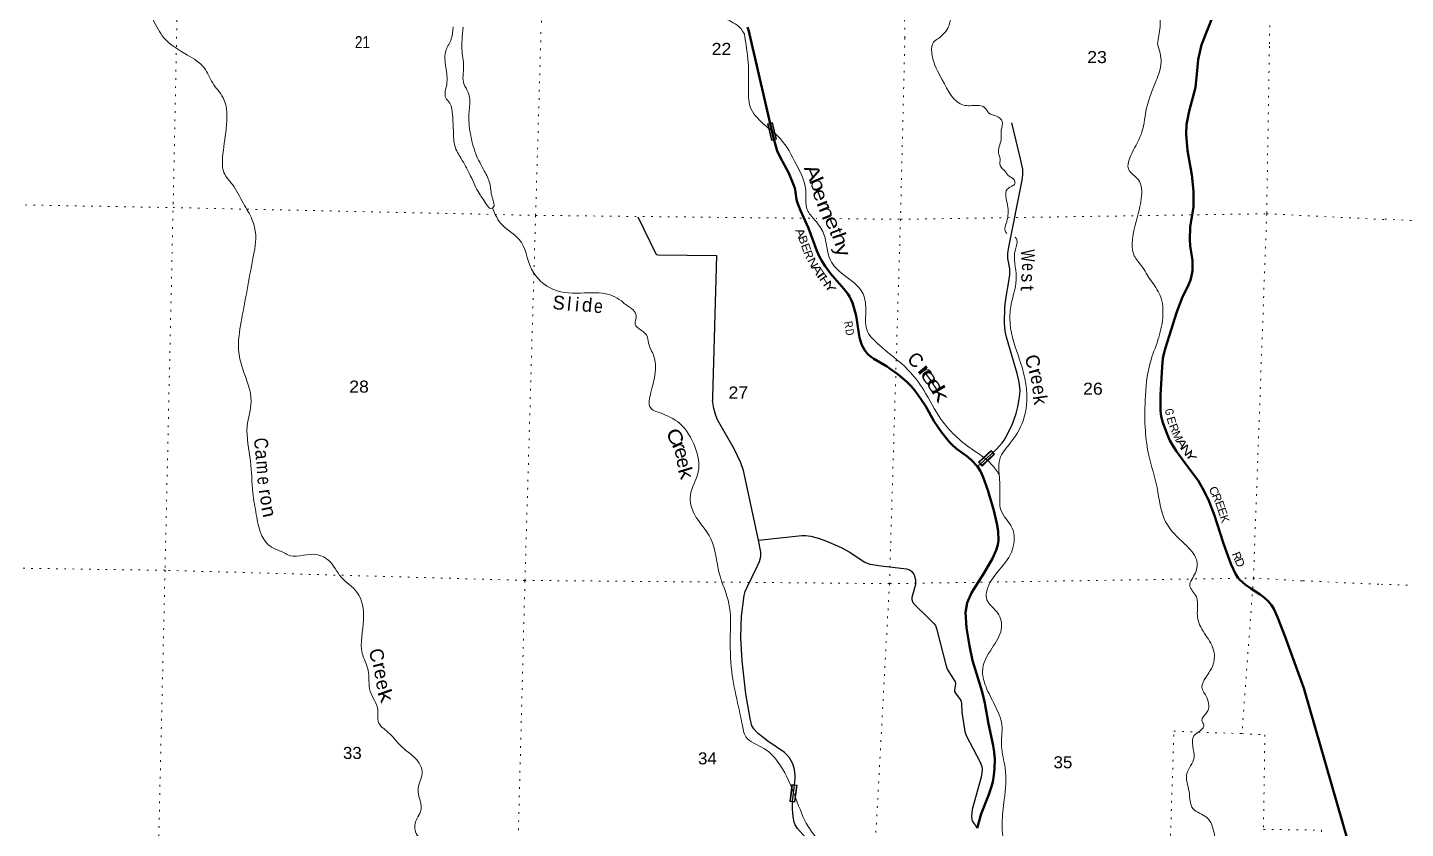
# Model space of a CAD drawing. Header units: feet. Extents: x -762378 to -505285, y -497909 to -353855.
# Drawn here: x -558822 to -538793, y -462827 to -451188 of the extents above; entities that cross this region are included whole.
import ezdxf
from ezdxf.enums import TextEntityAlignment as Align

# ---------------------------------------------------------------- set-up
doc = ezdxf.new("R2010")
doc.units = ezdxf.units.FT
doc.header["$LTSCALE"] = 80
doc.linetypes.add('DOTTED', pattern=[1.5, 0.3, -1.2])
for name, color, linetype, lineweight in [('26', 7, 'Continuous', 40), ('29', 7, 'Continuous', 25), ('31', 7, 'Continuous', 13), ('39', 7, 'Continuous', 13), ('61', 7, 'Continuous', 13), ('7', 7, 'DOTTED', 13)]:
    doc.layers.add(name, color=color, linetype=linetype, lineweight=lineweight)
doc.layers.add('27', color=7, linetype='Continuous')
doc.layers.add('41', color=7, linetype='Continuous')

msp = doc.modelspace()

# ---------------------------------------------------------------- linework, layer by layer
at = {"layer": '26'}
for points in [[(-541324.92, -450344.53), (-541757.38, -451437.27)], [(-548357.59, -451183.62), (-548336.45, -451238.66), (-548328.2, -451281.86)], [(-548328.2, -451281.86), (-547978.23, -452790.73), (-547924.15, -452980.71), (-547881.78, -453073.23), (-547756.68, -453305.67), (-547683.53, -453481.3), (-547669.44, -453520.34), (-547662.61, -453546.21), (-547657.19, -453577.7), (-547644.5, -453686.29), (-547636.29, -453721.71), (-547625.3, -453752.04), (-547585.91, -453846.93), (-547471.29, -454103.99), (-547348.82, -454432.6), (-547311.16, -454521.79), (-547273.85, -454589.05), (-547229.14, -454653.37), (-547149.4, -454760.83), (-547087.92, -454834.15), (-546958.11, -454982.95), (-546901.02, -455058.9), (-546875.73, -455098.12), (-546851.79, -455142.38), (-546832.36, -455187.77), (-546805.89, -455270.34), (-546779.78, -455377.84), (-546761.09, -455468.09), (-546740.04, -455635.97), (-546728.54, -455694.07), (-546699.46, -455788.68), (-546682.09, -455828.88), (-546657.94, -455872.18), (-546634.16, -455905.05), (-546606.38, -455935.01), (-546574.43, -455962.56), (-546522.42, -456000.25), (-546338.66, -456108.43), (-546282.74, -456145.63), (-546167.6, -456231.57), (-546103.6, -456281.67), (-546042.65, -456334.46), (-545990.75, -456386.17), (-545944.12, -456439.27), (-545898.6, -456497.24), (-545831.42, -456592.61), (-545771.32, -456685.52), (-545642.06, -456911.83), (-545539.1, -457066.8), (-545419.42, -457212.22), (-545384.42, -457248.87), (-545322.33, -457303.7), (-545169.84, -457417.67), (-545107.24, -457471.2), (-545016.12, -457566.51)], [(-541757.38, -451437.27), (-541807.22, -451652.01), (-541822.96, -451811.92), (-541845.91, -452057.08), (-541937.43, -452402.7), (-541976.02, -452598.1), (-541982.53, -452739.38), (-541960.64, -452973.01), (-541896.96, -453329.11), (-541874.69, -453565.8), (-541873.98, -453794.8), (-541923.79, -454088.17), (-541928.02, -454269.78), (-541923.1, -454360.14), (-541890.67, -454574.67), (-541886.78, -454641), (-541889.82, -454721.48), (-541901.62, -454797.91), (-541918.24, -454858.88), (-541944.74, -454926), (-542039.62, -455114.6), (-542113.79, -455318), (-542282.03, -455842.85), (-542307.47, -455930.69), (-542319.29, -455998.56), (-542328.57, -456119.96), (-542351.34, -456531.35), (-542353.61, -456750.74), (-542342.2, -456841.7), (-542319.93, -456929.79), (-542258.47, -457096.05), (-542217.1, -457188.01), (-542186.18, -457246.42), (-542124.57, -457340.64), (-541998.07, -457514.16), (-541808.19, -457771.71), (-541721.33, -457914.44), (-541645.77, -458076.19), (-541570.93, -458276.78), (-541444.83, -458670.32), (-541366.18, -458890.65), (-541327.25, -458990.28), (-541263.22, -459124.71), (-541228.8, -459181.51), (-541200.53, -459215.38), (-541123.44, -459281.58), (-541040.24, -459341.79), (-540902.45, -459427.16), (-540846.03, -459470.65), (-540785.25, -459527.06), (-540739.64, -459581.24), (-540707.01, -459635.37), (-540650.58, -459758.14), (-540540.73, -460040.27), (-540269.12, -460788.3), (-539298.71, -464147.66)], [(-545016.12, -457566.51), (-544972.39, -457636.55), (-544931.96, -457722.29), (-544863.42, -457912.32), (-544778.41, -458205.88), (-544734.84, -458392.79), (-544715.5, -458508.85), (-544709.8, -458644.33), (-544718.06, -458704.29), (-544740.1, -458784.31), (-544794.72, -458903.48), (-544915.26, -459111.95), (-545103.26, -459403.32), (-545165.8, -459547.84), (-545187.32, -459690.35), (-545172.31, -459909.16), (-545129.91, -460170.65), (-545085.18, -460385.45), (-544947.1, -460842.06), (-544908.34, -461007.92), (-544854.38, -461305), (-544785.25, -461623.21), (-544770.15, -461719.57), (-544762.24, -461821.45), (-544764.26, -461956.32), (-544774.54, -462051.73), (-544793.01, -462148.86), (-544810.42, -462216.92), (-544847.75, -462335.16), (-544960.22, -462612.57), (-545019.82, -462821.88)]]:
    msp.add_lwpolyline(points, dxfattribs=at)
at = {"layer": '29'}
for points in [[(-544615.36, -455248.73), (-544597.24, -455098.8), (-544562.12, -454905.53), (-544544.56, -454782.54), (-544544.56, -454694.69), (-544570.9, -454545.35), (-544570.9, -454466.29), (-544557.73, -454378.44), (-544364.55, -453403.31), (-544352.48, -453329.73), (-544352.48, -453290.2), (-544355.77, -453245.18), (-544386.5, -453095.83), (-544513.82, -452573.13)], [(-549949.35, -453939.83), (-549689.58, -454477.8), (-549678.66, -454487.73), (-549661.76, -454490.44), (-548807.53, -454502.05), (-548866.91, -456558.03), (-548864.67, -456609.18)], [(-545016.12, -457566.51), (-544782.2, -457357.1), (-544739.93, -457315.91), (-544656.51, -457222.57), (-544626.88, -457185.23), (-544606.58, -457150.65), (-544510, -456961.78), (-544452.36, -456796.5), (-544426.58, -456698.23), (-544401.87, -456559.3), (-544395.85, -456461.04), (-544409.55, -456340.78), (-544435.36, -456215.07), (-544593.41, -455687.97), (-544610.41, -455601.74), (-544619.75, -455490.31), (-544615.36, -455248.73)], [(-548199.2, -458636.38), (-548413.63, -457625.55), (-548453.15, -457511.35), (-548549.74, -457309.29), (-548791.21, -456887.62), (-548817.55, -456826.12), (-548848.29, -456725.09), (-548864.67, -456609.18)], [(-547665.64, -462059.16), (-547674.41, -461969.12), (-547698.57, -461887.85), (-547747.96, -461798.9), (-547784.17, -461756.08), (-547821.5, -461720.94), (-548062.97, -461558.41), (-548197.98, -461454.09), (-548227.91, -461424.09), (-548266.03, -461379.42), (-548292.38, -461333.29), (-548317.62, -461228.97), (-548383.48, -460868.79), (-548436.16, -460390), (-548453.73, -460056.17), (-548451.53, -459880.47), (-548442.75, -459739.91), (-548405.43, -459441.21), (-548393.35, -459385.21), (-548361.53, -459322.62), (-548215.54, -459020.63), (-548184.81, -458945.96), (-548165.05, -458873.48), (-548162.85, -458809.79), (-548199.2, -458636.38)], [(-548199.2, -458636.38), (-547566.27, -458569.95), (-547514.69, -458571.04), (-547436.76, -458580.93), (-547311.63, -458613.87), (-547185.41, -458663.28), (-546995.52, -458745.65), (-546880.27, -458808.23), (-546653.06, -458956.49), (-546619.04, -458972.95), (-546572.94, -458986.13), (-546415.98, -459009.2), (-546047.18, -459053.12), (-546001.09, -459070.69), (-545972.55, -459088.26), (-545933.03, -459140.97), (-545915.47, -459215.64), (-545913.28, -459244.19), (-545915.47, -459281.53), (-545968.16, -459472.6), (-545968.16, -459501.16), (-545952.79, -459542.88), (-545915.47, -459589.01), (-545748.64, -459747.13), (-545643.26, -459852.55), (-545622.42, -459877.81), (-545609.24, -459919.54), (-545476.43, -460449.93), (-545452.3, -460511.43), (-545406.18, -460590.49), (-545353.51, -460669.56), (-545335.95, -460698.12), (-545335.94, -460722.27), (-545349.12, -460816.71), (-545346.92, -460834.28), (-545335.94, -460862.83), (-545265.69, -460950.68), (-545256.92, -460966.06), (-545245.94, -461009.98), (-545239.35, -461135.16), (-545197.65, -461418.49), (-545177.88, -461477.78), (-544975.92, -461864.31), (-544950.68, -461926.92), (-544946.29, -461975.24), (-544948.49, -462016.97), (-544958.36, -462083.94), (-545090.07, -462549.54), (-545101.05, -462654.97), (-545096.66, -462694.51), (-545090.07, -462716.46), (-545019.82, -462821.88)], [(-547693.63, -462657.1), (-547704.06, -462544.53), (-547705.15, -462492.92), (-547702.96, -462434.72), (-547672.22, -462198.62), (-547666.74, -462147.01), (-547664.54, -462101.99), (-547665.64, -462059.16)], [(-547432.95, -464344.4), (-547434.6, -464176.91), (-547424.71, -464057.22), (-547381.91, -463785.98), (-547272.15, -463390.65), (-547266.66, -463354.42), (-547266.66, -463317.08), (-547268.85, -463284.14), (-547285.32, -463245.7), (-547390.69, -463096.35), (-547632.17, -462828.41), (-547662.9, -462775.7), (-547677.71, -462737.8), (-547693.63, -462657.1)]]:
    msp.add_lwpolyline(points, dxfattribs=at)
at = {"layer": '31'}
for p, q in [((-544998.54, -457504.78), (-544815.57, -457334.41)), ((-544815.57, -457334.41), (-544764.46, -457389.3)), ((-547741.36, -462436.63), (-547711.07, -462188.48)), ((-547711.07, -462188.48), (-547636.62, -462197.57))]:
    msp.add_line(p, q, dxfattribs=at)
for points in [[(-544764.46, -457389.3), (-544947.43, -457559.67), (-544998.54, -457504.78)], [(-547636.62, -462197.57), (-547666.91, -462445.72), (-547741.36, -462436.63)]]:
    msp.add_lwpolyline(points, dxfattribs=at)
for points in [[(-544815.97, -457345.71), (-544987.23, -457505.18), (-544947.02, -457548.36), (-544775.76, -457388.89)], [(-547645.53, -462204.54), (-547704.09, -462197.39), (-547732.44, -462429.65), (-547673.88, -462436.8)]]:
    msp.add_lwpolyline(points, close=True, dxfattribs=at)
at = {"layer": '39'}
for points in [[(-542397.54, -451423.23), (-542360.68, -451177.62), (-542293.36, -450900.54), (-542173.16, -450846.35), (-541883.56, -450767.77), (-541762.83, -450697.52), (-541756.68, -450388.21), (-541822.63, -450074.43), (-541800.41, -449825.97), (-541707.6, -449628.14), (-541578.36, -449116), (-541472.36, -448822.15), (-541395.35, -448555.45), (-541275.03, -448131.45), (-541145.87, -447926.82), (-540927.76, -447703.11), (-540629.67, -447305.25), (-540433.2, -447129.04), (-540291.96, -447045.42), (-540221.45, -446732.27), (-540133.41, -446313.19), (-540036.33, -446107.47), (-540107.82, -445656.84), (-540061.03, -445332.84), (-539767.28, -445127.78), (-539498.83, -444960.05), (-539282.67, -444734.26), (-539285.85, -444464.83), (-539113.69, -444173.23), (-538933.32, -444181.38), (-538823.96, -444085.06)], [(-550293.24, -448568.11), (-550183.61, -448652.24), (-550167.06, -448759.33), (-550162.4, -449044.89), (-550008.87, -449259.14), (-549997.48, -449339.92), (-549981.34, -449581.65), (-549811.73, -449917.04), (-549646.6, -450083.45), (-549537.05, -450292.19), (-549524, -450505.68), (-549488.26, -450639.55), (-549321.64, -450699.48), (-548933.88, -450931.76), (-548566.65, -451117.11), (-548456.35, -451201.87), (-548402.74, -451281.87)], [(-545580.95, -451344.57), (-545433.41, -451173.52), (-545408.39, -451083.93), (-545331.88, -450893.58), (-545340.2, -450658.15), (-545437.91, -450455.84), (-545643.82, -450430.75), (-545767.09, -450334.1), (-545775.53, -450285.57)], [(-556997.26, -451074.26), (-556840.11, -451335.46), (-556498.27, -451587.72), (-556255.36, -451773.62), (-556131.48, -451993.24), (-555981.41, -452207.37), (-555934.52, -452660.55), (-555987.18, -453077.51), (-555967.56, -453294.98), (-555844.74, -453468.35), (-555683.92, -453745.01), (-555560.24, -453974.67), (-555509.97, -454164.63), (-555545.81, -454543.75), (-555631.32, -454998.22), (-555717.13, -455466.74), (-555755.46, -455869.93), (-555698.77, -456138.4), (-555572.34, -456625.38), (-555629.74, -456979.94), (-555581.95, -457487.4), (-555547.29, -457950.38), (-555497.56, -458264.94), (-555427.13, -458547.77), (-555302.31, -458721.18), (-555071.91, -458832.46), (-555048.14, -458847.02), (-554660.94, -458842.96), (-554448.1, -458929.76), (-554262.56, -459174.77), (-554034.38, -459394.54), (-553938.18, -459790.45), (-553956.23, -460280.48), (-553872.98, -460525.39), (-553841.13, -460831.54), (-553730.35, -461103.14), (-553723.82, -461274.11), (-553580.63, -461431.83), (-553348.85, -461671.76), (-553191, -461799.63), (-553087.38, -462028.89), (-553143.99, -462246.79), (-553108.75, -462583.16), (-553165.02, -462686.51), (-553182.96, -462877.07), (-553120.48, -462960.76), (-553035.38, -463016.79), (-552972.7, -463090.43), (-552895.45, -463138.26), (-552852.59, -463297.92), (-552861.27, -463428.38), (-552777.37, -463641.14), (-552786.71, -463803.74), (-552852.15, -463963.18), (-552773.97, -464063.28), (-552660.06, -464083.72), (-552555.65, -464176.32), (-552488.97, -464447.01), (-552442.18, -464610.77), (-552253.24, -464787.52), (-552058.53, -464976.45), (-551796.84, -465126.56), (-551443.11, -465190.14), (-551187.56, -465346.16), (-551003.98, -465490.64), (-550857.39, -465678.57), (-550623.11, -465795.96), (-550413.17, -465926.91), (-550294.41, -466200.69), (-550131.37, -466368.87), (-549938.42, -466545.7), (-549835.09, -466789.01), (-549651.07, -467108.36), (-549510.22, -467380.58), (-549505.25, -467627.89), (-549429.77, -467762.1), (-549266.58, -467727.29), (-549119.74, -467804.68), (-549030.03, -468027.62), (-548849.6, -468228.31), (-548663.78, -468557.74), (-548531.99, -468978.5), (-548499.27, -469242.47), (-548637.19, -469512.96), (-548773.43, -469799.56), (-548812.33, -470132.38), (-548842.13, -470314.66), (-548809.08, -470464.07), (-548813.86, -470564.85)], [(-552636.16, -451179.49), (-552662.43, -451353.42), (-552737.89, -451512.65), (-552743.07, -451765.78), (-552730.12, -452015.26), (-552742.13, -452209.97), (-552685.5, -452285.5), (-552644.89, -452457.18), (-552631.98, -452708.67), (-552611.99, -452908.06), (-552519.45, -453090.85), (-552397.62, -453312.44), (-552272.56, -453572.28), (-552151.99, -453757.67), (-552086.98, -453815.29), (-552058.7, -453805.82), (-552067.73, -453658.92), (-552103.64, -453453.17), (-552184.15, -453270.62), (-552307.41, -453020.87), (-552385.66, -452727.83), (-552405.85, -452440.01), (-552393.51, -452229.23), (-552415.6, -452132.3), (-552479.22, -452006.38), (-552484.15, -451757.06), (-552508.92, -451497.28), (-552506.21, -451364.68), (-552490.09, -451182.36)], [(-548402.74, -451281.87), (-548347.05, -451699.82), (-548342.29, -452055.65), (-548316.01, -452339.58), (-548128.46, -452584.63), (-547882.16, -452800.75), (-547645.24, -453181.49), (-547510.33, -453548.05), (-547488.14, -453835.92), (-547380.83, -453982.84), (-547250.48, -454180.49), (-547152.11, -454568.4), (-546967.8, -454775.2), (-546690.24, -455032.17), (-546637.11, -455278.46), (-546623.18, -455578.21), (-546462.88, -455782.51), (-546019.42, -456165.5), (-545794.68, -456455.53), (-545544.59, -456878.74), (-545099.2, -457312.42), (-544814.23, -457531.48), (-544697.33, -457684.77)], [(-545580.95, -451344.57), (-545651.2, -451401.77), (-545673.15, -451592.25), (-545526, -451949.02), (-545216.57, -452315.17), (-545018.13, -452321.28), (-544910.39, -452349.63), (-544847.88, -452431.32), (-544738.51, -452477.79), (-544653.78, -452551.9), (-544668.36, -452676.21), (-544671.31, -452820.85), (-544707.34, -453013.05), (-544685, -453097.92), (-544684.93, -453192.39), (-544606.58, -453284.45), (-544575.37, -453327.3), (-544482.57, -453399.56), (-544469.69, -453456.1), (-544512.53, -453491.39), (-544581.69, -453538.2), (-544578.35, -453767.39), (-544589.19, -454007.6), (-544609.99, -454148.34), (-544585.49, -454186.25)], [(-542397.54, -451423.23), (-542345.61, -451693.14), (-542415.23, -451959.01), (-542551.4, -452340.08), (-542623.03, -452704.38), (-542771.88, -453018.86), (-542814.78, -453253.13), (-542675.34, -453398.7), (-542632.77, -453670.91), (-542734.2, -454119.02), (-542734.12, -454506.92), (-542626.89, -454657.86), (-542500.51, -454853.41), (-542358.79, -455083.45), (-542321.26, -455405.8), (-542389.99, -455725.95), (-542503.11, -456059.25), (-542576.4, -456602.4), (-542573.53, -457050.65), (-542522.66, -457407.44), (-542403.8, -457872.16), (-542279.58, -458369.14), (-541999.45, -458696.5), (-541831.5, -458919.04), (-541845.47, -459111.7), (-541925.52, -459298.97), (-541832.53, -459459.67), (-541815.97, -459630.84), (-541814.72, -459765.53), (-541693.62, -460023.28), (-541577.93, -460250.77), (-541594.23, -460459.45), (-541696.05, -460632.2), (-541751.1, -460773.77), (-541679.99, -460925.97), (-541682.47, -461144.99), (-541750.93, -461256.13), (-541724.26, -461325.01), (-541861.76, -461476.93), (-541866.33, -461798.41), (-541971.42, -462033.4), (-541938.59, -462291.33), (-541879.52, -462541.77), (-541683.46, -462664.4), (-541570.14, -462909.93), (-541556.3, -463213.7), (-541813.08, -463509.87), (-542019.19, -463682.48), (-541996.42, -463942.22), (-541894.12, -464334.24), (-541679.8, -464740.63), (-541375.58, -465263.44), (-541262.21, -465408.48), (-541175.79, -465400.21), (-540936.59, -465375.01), (-540732.09, -465379.23), (-540646.09, -465489.54), (-540535.14, -465654.63), (-540354.14, -465925.67), (-540279.44, -466098.05), (-540251.85, -466416.17), (-540162.4, -466848.12), (-540053.74, -467027.23), (-539836.13, -467272.91), (-539692.16, -467490.93), (-539638.49, -467711.11), (-539722.96, -467819.91), (-539848.42, -467972.07), (-539815.94, -468051.13), (-539708.08, -468073.45), (-539612.92, -468127.68), (-539619.97, -468276.26), (-539722.23, -468372.63), (-540014.79, -468457.03), (-540239.11, -468538.81), (-540302.83, -468712.35), (-540246.05, -468878.33), (-540033.13, -469059.6), (-539909.53, -469194.8), (-539906.19, -469325.5), (-540014.02, -469498.13), (-540016.03, -469498.09), (-540064.89, -469631.74), (-540043.55, -469764.83), (-540049.37, -469951.62), (-539936.75, -470231.31), (-539901.09, -470449.1), (-539986.21, -470590.04), (-540058.24, -470777.48), (-539974.96, -471020.38), (-539806.71, -471130.38)], [(-552066.19, -453814.05), (-551919.53, -454061.93), (-551676.99, -454265.92), (-551495.27, -454697.76), (-551178.43, -454995.73), (-550728.15, -455045.23), (-550317.79, -455085.86), (-550190.95, -455160.84), (-550127.86, -455214.4), (-550019.11, -455291.01), (-549974.73, -455376.34), (-549991.23, -455496.58), (-549912.71, -455580.61), (-549825.93, -455652.75), (-549794.32, -455773.99), (-549721.79, -455954.36), (-549760.83, -456490.18), (-549769.36, -456711.08), (-549626.52, -456788.4), (-549346.74, -456936.88), (-549117.27, -457289.32), (-549072.41, -457645.98), (-549187.71, -457987.28), (-549129.06, -458257.81), (-548889.68, -458616.48), (-548767.55, -459117.44), (-548626.26, -459564.53), (-548607.35, -460013.12), (-548586.12, -460544.15), (-548501.18, -461000.12), (-548435.37, -461313.01), (-548380.92, -461495.02), (-548117.64, -461665.26), (-547885.82, -461903.19), (-547653.08, -462390.36), (-547474.88, -462798.01), (-547261.85, -463071.73), (-547094.93, -463344.49), (-547127.58, -463763.87), (-547188.73, -464007.81), (-547129.31, -464338.65), (-547065.09, -464532.92), (-546879.68, -464882.44), (-546779.91, -465202.05), (-546825.94, -465589), (-546836.92, -465831.96), (-546836.5, -466105.31), (-546806, -466379.27), (-546538.29, -466529.51), (-546325.33, -466708.76), (-546236.39, -466840.41)], [(-544465.39, -454233.25), (-544441.21, -454269.49), (-544463.22, -454412.68), (-544449.31, -454813.16), (-544517.07, -455180.6), (-544544.34, -455418.37), (-544419.68, -455960.18), (-544324.24, -456289.56), (-544351.7, -456905.39), (-544542.93, -457233.07), (-544689.97, -457459.15), (-544703.53, -457631.71), (-544696.7, -457690.14)], [(-544696.7, -457690.14), (-544688.29, -457965.66), (-544674.93, -458195.06), (-544509.9, -458461.75), (-544504.15, -458769.38), (-544690.64, -459060.97), (-544843.52, -459278.89), (-544876.2, -459503.32), (-544717.7, -459697.52), (-544668.37, -459933.69), (-544800.23, -460202.3), (-544941.75, -460551.09), (-544890.01, -460767.21), (-544765.03, -461031.07), (-544660.14, -461322.18), (-544665.03, -461635.47), (-544611.21, -461948.76), (-544624.68, -462406.68), (-544655.85, -462753.74), (-544621.47, -463132.3), (-544586.92, -463404.34), (-544622.34, -463664.88), (-544700.59, -463862.24), (-544599.63, -464123.59), (-544506.11, -464356.66), (-544511.73, -464434.92), (-544587.86, -464724.78), (-544709.49, -464983.54), (-544861.42, -465056.78), (-545179.48, -465210.99), (-545461.54, -465468.45), (-545539.6, -465754.25), (-545591.47, -466133.03), (-545736.3, -466349.11), (-545963.92, -466396.67), (-546159.96, -466468.99), (-546230.2, -466764.99), (-546266.94, -467188.31), (-546342.1, -467528.43), (-546448.11, -468004.58), (-546684.34, -468570.49), (-546933.85, -469001.47), (-546962.47, -469223.97), (-546896.73, -469442.39), (-546888.89, -469647.55), (-547075.25, -469834.63), (-547219.13, -470004.51), (-547352.64, -470060.03), (-547645.65, -470068.05), (-547961.78, -470127.85), (-548057.86, -470216.3), (-548089.71, -470400.55), (-548204.82, -470536.85), (-548311.78, -470568.81), (-548484.65, -470488.86), (-548616.57, -470466.04), (-548780.57, -470541.04), (-548901.16, -470651.1), (-549064.28, -470878.86), (-549237.74, -471024), (-549506.25, -471207.38), (-549674.36, -471384.79), (-549784.64, -471579.47), (-549894.73, -471764.11), (-549854.03, -471931.77), (-549819.02, -472083.23), (-549833.22, -472176.88), (-549839.84, -472195.04)]]:
    msp.add_spline(points, degree=3, dxfattribs=at)
at = {"layer": '61'}
for p, q in [((-548064.53, -452584.75), (-547991.53, -452567.52)), ((-548007.11, -452828.07), (-548064.53, -452584.75))]:
    msp.add_line(p, q, dxfattribs=at)
msp.add_lwpolyline([(-547997.47, -452577.14), (-548054.9, -452590.69), (-548001.16, -452818.44), (-547943.74, -452804.89)], close=True, dxfattribs=at)
msp.add_lwpolyline([(-547991.53, -452567.52), (-547934.12, -452810.84), (-548007.11, -452828.07)], dxfattribs=at)
at = {"layer": '7'}
for points in [[(-550518.92, -405504.3), (-550562.49, -406948.75), (-550812.47, -412292.51), (-550742.62, -417432.1), (-550877.51, -422633.05), (-550939.77, -427822.41), (-550831.79, -433083.89), (-550842.97, -438307.14), (-551003.46, -443493.15), (-551238.73, -448694.71), (-551357.71, -451209.58)], [(-546069.03, -451335.5), (-546121.77, -448607.61), (-546105.04, -443398.61), (-545942.71, -438278.99), (-545713.24, -433131.5), (-545860.33, -427838.54), (-545651.26, -422640.12), (-545554.31, -417311.25), (-545557.2, -412149.82), (-545527.06, -407021.68), (-545429.01, -405625.58)], [(-540726.66, -448042.49), (-540723.81, -448520.03), (-540770.31, -451460.45)], [(-556650.4, -451082.34), (-556705.29, -453729.94), (-556823.92, -459075.64), (-556947.09, -464312.72)], [(-551728.08, -464412.48), (-551591.82, -459221.9), (-551437.18, -453917.14), (-551357.71, -451209.58)], [(-546069.03, -451335.5), (-546133.06, -453974.45), (-546293.5, -459269.04), (-546579.32, -464514.81)], [(-540770.31, -451460.45), (-540810.06, -453893.46), (-541002.62, -459189.4), (-541169.19, -461449.03)], [(-561616.75, -453717.6), (-556708.08, -453804.24), (-551437.18, -453917.14), (-547349.95, -453961.3)], [(-547013.92, -453964.93), (-546133.06, -453974.45), (-540810.06, -453893.46), (-539056.19, -453980.26)], [(-539090.28, -453973.6), (-535808.58, -454123.56), (-530522.76, -454271.69), (-525296.92, -454387.36), (-519996.99, -454521.53), (-519503.03, -454531.65)], [(-539180.09, -459277.48), (-540293.37, -459228.17), (-540984.54, -459187.77), (-546293.5, -459269.04), (-551591.82, -459221.9), (-556823.92, -459075.64), (-562107.59, -458998.66), (-567046.53, -458934.83), (-570899.84, -458900.43)], [(-507471.8, -460129.02), (-509654.91, -460051.24), (-514864.45, -459891.52), (-520033.98, -459750.1), (-522658.53, -459623.96), (-525292.24, -459690.44), (-530622.27, -459558.1), (-535883.95, -459398.07), (-539180.09, -459277.48)], [(-542295.62, -465919.74), (-542264.82, -464609.96), (-542157.17, -461406.51)], [(-542159.34, -461414.51), (-541169.19, -461449.03), (-540836.58, -461465.95), (-540856.66, -462840.26), (-540014.47, -462851.62), (-540036.07, -464201.78), (-540904.08, -464177.82), (-540915.45, -464635.83), (-540938.28, -465947.77), (-540955.4, -469922.86), (-540983.14, -470887)]]:
    msp.add_lwpolyline(points, dxfattribs=at)

# ---------------------------------------------------------------- texts
at = {"layer": '27'}
for s, rotation, width, p in [('A', 293.462, 1.25, (-547640.1, -454194.3)), ('B', 289.968, 1.1, (-547602.07, -454292.29)), ('E', 289.968, 1.1, (-547560.75, -454406.01)), ('N', 298.466, 1.2, (-547458.78, -454632.72)), ('A', 301.209, 1.4, (-547395.05, -454735.85)), ('T', 305.185, 1.7, (-547339.34, -454821.2)), ('H', 304.977, 1.3, (-547277.88, -454903.42)), ('Y', 307.977, 1.6, (-547202.17, -454995.66)), ('R', 280.4, 0.85, (-546946.12, -455515.18)), ('D', 277.973, 0.8, (-546929.15, -455622.71)), ('G', 279.931, 0.75, (-542281.67, -456784.21)), ('R', 291.608, 1.05, (-542210.15, -457028.95)), ('M', 293.621, 1.05, (-542160.9, -457144.55)), ('A', 300.946, 1.4, (-542093.41, -457261.4)), ('N', 305.969, 1.4, (-542024.48, -457365.28)), ('Y', 306.209, 1.55, (-541959.33, -457448.52)), ('C', 294.965, 1.1, (-541628.44, -457946.17)), ('R', 291.791, 1.05, (-541585.59, -458041.97)), ('E', 289.207, 1.1, (-541542.06, -458143.7)), ('E', 289.207, 1.1, (-541508.49, -458243.4)), ('D', 292.997, 1.1, (-541254.47, -458986.66))]:
    msp.add_text(s, height=120, rotation=rotation, dxfattribs=dict(at, width=width)).set_placement(p, align=Align.CENTER)
for s, rotation, p in [('R', 290.058, (-547523.27, -454507.58)), ('E', 284.857, (-542251.91, -456911.67)), ('K', 287.571, (-541477.71, -458346.19)), ('R', 290.768, (-541297.28, -458889.42))]:
    msp.add_text(s, height=120, rotation=rotation, dxfattribs=at).set_placement(p, align=Align.CENTER)
at = {"layer": '41'}
for s, rotation, width, p in [('A', 293.278, 1.3, (-547494.6, -453332.43)), ('b', 293.198, 1.35, (-547423.94, -453503.64)), ('e', 288.206, 1.15, (-547390.54, -453649.75)), ('r', 291.639, 1.4, (-547335.7, -453794.46)), ('n', 291.67, 1.35, (-547290.09, -453910.46)), ('e', 293.993, 1.3, (-547205.91, -454061.63)), ('t', 290.713, 1.1, (-547156.11, -454184.22)), ('h', 289.615, 1.25, (-547102.74, -454296.17)), ('y', 290.843, 1.3, (-547063.34, -454459.34)), ('W', 272.284, 0.7, (-544379.35, -454508.06)), ('e', 271.681, 0.75, (-544366.94, -454670.96)), ('s', 268.997, 0.95, (-544376.69, -454824.38)), ('e', 353.986, 0.85, (-550532.97, -455335.08)), ('r', 309.646, 2, (-545847.32, -456236.51)), ('e', 305.896, 1.7, (-545786.1, -456326.78)), ('r', 286.078, 1.25, (-544258.97, -456219.12)), ('e', 278.054, 0.9, (-544235.66, -456315.13)), ('e', 303.873, 1.6, (-545707.81, -456442.9)), ('k', 300.242, 1.7, (-545638.86, -456557.06)), ('e', 279.345, 0.95, (-544212.09, -456467.62)), ('C', 297.158, 1.25, (-549496.34, -457179.44)), ('C', 275.427, 0.85, (-555525.34, -457240.63)), ('r', 294.329, 1.45, (-549434.97, -457303.53)), ('a', 275.332, 0.95, (-555509.73, -457400.25)), ('e', 285.66, 1.1, (-549404.5, -457394.41)), ('m', 274.135, 0.85, (-555493.59, -457584.6)), ('k', 286.808, 1.25, (-549347.13, -457691.1)), ('e', 274.428, 0.8, (-555478.64, -457778.92)), ('o', 280.179, 0.95, (-555433.92, -458073.72)), ('n', 281.924, 1.1, (-555409.26, -458240.26)), ('r', 284.932, 1.2, (-553794.22, -460487.62)), ('k', 289.564, 1.35, (-553709.87, -460930.6))]:
    msp.add_text(s, height=200, rotation=rotation, dxfattribs=dict(at, width=width)).set_placement(p, align=Align.CENTER)
for s, rotation, p in [('t', 271.106, (-544384.34, -454976)), ('S', 353.279, (-551110.85, -455285.98)), ('l', 354.175, (-550958.18, -455303.21)), ('i', 354.175, (-550842.22, -455311.16)), ('d', 354.705, (-550696.43, -455317.44)), ('C', 315.071, (-545983.2, -456088.63)), ('C', 286.24, (-544305.37, -456066.54)), ('k', 277.966, (-544199.1, -456612.59)), ('e', 281.661, (-549379.54, -457529.89)), ('r', 277.786, (-555456.38, -457952.17)), ('C', 285.01, (-553840.7, -460333.64)), ('e', 281.509, (-553774.73, -460600.43)), ('e', 283.26, (-553748.69, -460758.19))]:
    msp.add_text(s, height=200, rotation=rotation, dxfattribs=at).set_placement(p, align=Align.CENTER)
at = {"layer": '7'}
for s, width, p in [('21', 0.85, (-554065.14, -451487.1)), ('22', 1.1, (-548878.47, -451585.35)), ('23', 1.1, (-543419.05, -451704.17)), ('28', 1.1, (-554146.87, -456492.7)), ('27', 1.1, (-548633.46, -456578.83)), ('26', 1.1, (-543479.28, -456523.46)), ('33', 1.05, (-554237.8, -461817.11)), ('34', 1.05, (-549076.62, -461895.59)), ('35', 1.05, (-543908.18, -461952.66))]:
    msp.add_text(s, height=175, dxfattribs=dict(at, width=width)).set_placement(p)

doc.saveas('drawing.dxf')
